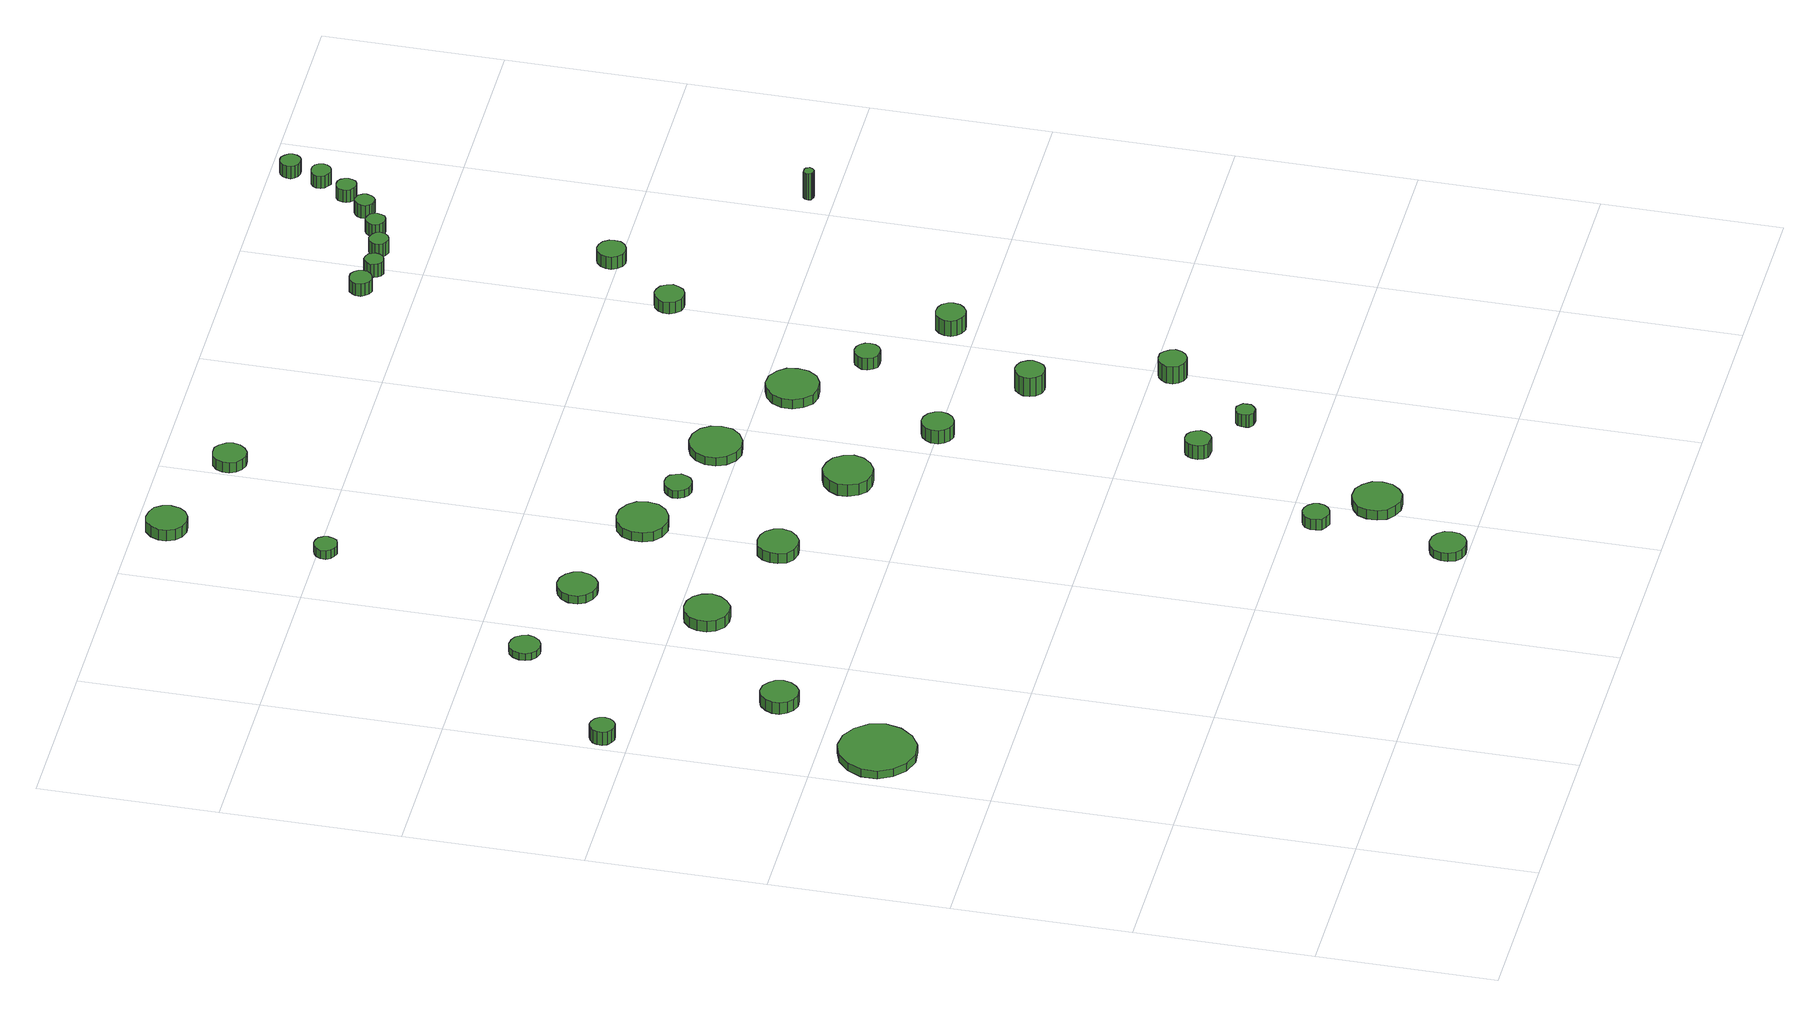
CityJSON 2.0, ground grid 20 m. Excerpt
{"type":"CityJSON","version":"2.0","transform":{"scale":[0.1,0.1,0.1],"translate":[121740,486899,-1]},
"CityObjects":{
"tree1":{"type":"SolitaryVegetationObject","attributes":{"function":"something"},"geometry":[{"type":"MultiSurface","lod":"1","boundaries":[[[0,1,2,3,4,5,6,7,8,9,10,11,12,13,14]],[[15,16,17,18,19,20,21,22,23,24,25,26,27,28,29]],[[0,29,28,1]],[[1,28,27,2]],[[2,27,26,3]],[[3,26,25,4]],[[4,25,24,5]],[[5,24,23,6]],[[6,23,22,7]],[[7,22,21,8]],[[8,21,20,9]],[[9,20,19,10]],[[10,19,18,11]],[[11,18,17,12]],[[12,17,16,13]],[[13,16,15,14]],[[14,15,29,0]]]}]},
"tree2":{"type":"SolitaryVegetationObject","attributes":{"function":"something"},"geometry":[{"type":"MultiSurface","lod":"1","boundaries":[[[30,31,32,33,34,35,36,37,38,39,40,41,42,43,44]],[[45,46,47,48,49,50,51,52,53,54,55,56,57,58,59]],[[30,59,58,31]],[[31,58,57,32]],[[32,57,56,33]],[[33,56,55,34]],[[34,55,54,35]],[[35,54,53,36]],[[36,53,52,37]],[[37,52,51,38]],[[38,51,50,39]],[[39,50,49,40]],[[40,49,48,41]],[[41,48,47,42]],[[42,47,46,43]],[[43,46,45,44]],[[44,45,59,30]]]}]},
"tree3":{"type":"SolitaryVegetationObject","attributes":{"function":"something"},"geometry":[{"type":"MultiSurface","lod":"1","boundaries":[[[60,61,62,63,64,65,66,67,68,69,70,71,72,73,74]],[[75,76,77,78,79,80,81,82,83,84,85,86,87,88,89]],[[60,89,88,61]],[[61,88,87,62]],[[62,87,86,63]],[[63,86,85,64]],[[64,85,84,65]],[[65,84,83,66]],[[66,83,82,67]],[[67,82,81,68]],[[68,81,80,69]],[[69,80,79,70]],[[70,79,78,71]],[[71,78,77,72]],[[72,77,76,73]],[[73,76,75,74]],[[74,75,89,60]]]}]},
"tree4":{"type":"SolitaryVegetationObject","attributes":{"function":"something"},"geometry":[{"type":"MultiSurface","lod":"1","boundaries":[[[90,91,92,93,94,95,96,97,98,99,100,101,102,103,104]],[[105,106,107,108,109,110,111,112,113,114,115,116,117,118,119]],[[90,119,118,91]],[[91,118,117,92]],[[92,117,116,93]],[[93,116,115,94]],[[94,115,114,95]],[[95,114,113,96]],[[96,113,112,97]],[[97,112,111,98]],[[98,111,110,99]],[[99,110,109,100]],[[100,109,108,101]],[[101,108,107,102]],[[102,107,106,103]],[[103,106,105,104]],[[104,105,119,90]]]}]},
"tree5":{"type":"SolitaryVegetationObject","attributes":{"function":"something"},"geometry":[{"type":"MultiSurface","lod":"1","boundaries":[[[120,121,122,123,124,125,126,127,128,129,130,131,132,133,134]],[[135,136,137,138,139,140,141,142,143,144,145,146,147,148,149]],[[120,149,148,121]],[[121,148,147,122]],[[122,147,146,123]],[[123,146,145,124]],[[124,145,144,125]],[[125,144,143,126]],[[126,143,142,127]],[[127,142,141,128]],[[128,141,140,129]],[[129,140,139,130]],[[130,139,138,131]],[[131,138,137,132]],[[132,137,136,133]],[[133,136,135,134]],[[134,135,149,120]]]}]},
"tree6":{"type":"SolitaryVegetationObject","attributes":{"function":"something"}},
"tree7":{"type":"SolitaryVegetationObject","attributes":{"function":"something"},"geometry":[{"type":"MultiSurface","lod":"1","boundaries":[[[150,151,152,153,154,155,156,157,158,159,160,161,162,163,164]],[[165,166,167,168,169,170,171,172,173,174,175,176,177,178,179]],[[150,179,178,151]],[[151,178,177,152]],[[152,177,176,153]],[[153,176,175,154]],[[154,175,174,155]],[[155,174,173,156]],[[156,173,172,157]],[[157,172,171,158]],[[158,171,170,159]],[[159,170,169,160]],[[160,169,168,161]],[[161,168,167,162]],[[162,167,166,163]],[[163,166,165,164]],[[164,165,179,150]]]}]},
"tree8":{"type":"SolitaryVegetationObject","attributes":{"function":"something"},"geometry":[{"type":"MultiSurface","lod":"1","boundaries":[[[180,181,182,183,184,185,186,187,188,189,190,191,192,193,194]],[[195,196,197,198,199,200,201,202,203,204,205,206,207,208,209]],[[180,209,208,181]],[[181,208,207,182]],[[182,207,206,183]],[[183,206,205,184]],[[184,205,204,185]],[[185,204,203,186]],[[186,203,202,187]],[[187,202,201,188]],[[188,201,200,189]],[[189,200,199,190]],[[190,199,198,191]],[[191,198,197,192]],[[192,197,196,193]],[[193,196,195,194]],[[194,195,209,180]]]}]},
"tree9":{"type":"SolitaryVegetationObject","attributes":{"function":"something"},"geometry":[{"type":"MultiSurface","lod":"1","boundaries":[[[210,211,212,213,214,215,216,217,218,219,220,221,222,223,224]],[[225,226,227,228,229,230,231,232,233,234,235,236,237,238,239]],[[210,239,238,211]],[[211,238,237,212]],[[212,237,236,213]],[[213,236,235,214]],[[214,235,234,215]],[[215,234,233,216]],[[216,233,232,217]],[[217,232,231,218]],[[218,231,230,219]],[[219,230,229,220]],[[220,229,228,221]],[[221,228,227,222]],[[222,227,226,223]],[[223,226,225,224]],[[224,225,239,210]]]}]},
"tree10":{"type":"SolitaryVegetationObject","attributes":{"function":"something"},"geometry":[{"type":"MultiSurface","lod":"1","boundaries":[[[240,241,242,243,244,245,246,247,248,249,250,251,252,253,254]],[[255,256,257,258,259,260,261,262,263,264,265,266,267,268,269]],[[240,269,268,241]],[[241,268,267,242]],[[242,267,266,243]],[[243,266,265,244]],[[244,265,264,245]],[[245,264,263,246]],[[246,263,262,247]],[[247,262,261,248]],[[248,261,260,249]],[[249,260,259,250]],[[250,259,258,251]],[[251,258,257,252]],[[252,257,256,253]],[[253,256,255,254]],[[254,255,269,240]]]}]},
"tree11":{"type":"SolitaryVegetationObject","attributes":{"function":"something"},"geometry":[{"type":"MultiSurface","lod":"1","boundaries":[[[270,271,272,273,274,275,276,277,278,279,280,281,282,283,284]],[[285,286,287,288,289,290,291,292,293,294,295,296,297,298,299]],[[270,299,298,271]],[[271,298,297,272]],[[272,297,296,273]],[[273,296,295,274]],[[274,295,294,275]],[[275,294,293,276]],[[276,293,292,277]],[[277,292,291,278]],[[278,291,290,279]],[[279,290,289,280]],[[280,289,288,281]],[[281,288,287,282]],[[282,287,286,283]],[[283,286,285,284]],[[284,285,299,270]]]}]},
"tree12":{"type":"SolitaryVegetationObject","attributes":{"function":"something"},"geometry":[{"type":"MultiSurface","lod":"1","boundaries":[[[300,301,302,303,304,305,306,307,308,309,310,311,312,313,314]],[[315,316,317,318,319,320,321,322,323,324,325,326,327,328,329]],[[300,329,328,301]],[[301,328,327,302]],[[302,327,326,303]],[[303,326,325,304]],[[304,325,324,305]],[[305,324,323,306]],[[306,323,322,307]],[[307,322,321,308]],[[308,321,320,309]],[[309,320,319,310]],[[310,319,318,311]],[[311,318,317,312]],[[312,317,316,313]],[[313,316,315,314]],[[314,315,329,300]]]}]},
"tree13":{"type":"SolitaryVegetationObject","attributes":{"function":"something"},"geometry":[{"type":"MultiSurface","lod":"1","boundaries":[[[330,331,332,333,334,335,336,337,338,339,340,341,342,343,344]],[[345,346,347,348,349,350,351,352,353,354,355,356,357,358,359]],[[330,359,358,331]],[[331,358,357,332]],[[332,357,356,333]],[[333,356,355,334]],[[334,355,354,335]],[[335,354,353,336]],[[336,353,352,337]],[[337,352,351,338]],[[338,351,350,339]],[[339,350,349,340]],[[340,349,348,341]],[[341,348,347,342]],[[342,347,346,343]],[[343,346,345,344]],[[344,345,359,330]]]}]},
"tree14":{"type":"SolitaryVegetationObject","attributes":{"function":"something"},"geometry":[{"type":"MultiSurface","lod":"1","boundaries":[[[360,361,362,363,364,365,366,367,368,369,370,371,372,373,374]],[[375,376,377,378,379,380,381,382,383,384,385,386,387,388,389]],[[360,389,388,361]],[[361,388,387,362]],[[362,387,386,363]],[[363,386,385,364]],[[364,385,384,365]],[[365,384,383,366]],[[366,383,382,367]],[[367,382,381,368]],[[368,381,380,369]],[[369,380,379,370]],[[370,379,378,371]],[[371,378,377,372]],[[372,377,376,373]],[[373,376,375,374]],[[374,375,389,360]]]}]},
"tree15":{"type":"SolitaryVegetationObject","attributes":{"function":"something"},"geometry":[{"type":"MultiSurface","lod":"1","boundaries":[[[390,391,392,393,394,395,396,397,398,399,400,401,402,403,404]],[[405,406,407,408,409,410,411,412,413,414,415,416,417,418,419]],[[390,419,418,391]],[[391,418,417,392]],[[392,417,416,393]],[[393,416,415,394]],[[394,415,414,395]],[[395,414,413,396]],[[396,413,412,397]],[[397,412,411,398]],[[398,411,410,399]],[[399,410,409,400]],[[400,409,408,401]],[[401,408,407,402]],[[402,407,406,403]],[[403,406,405,404]],[[404,405,419,390]]]}]},
"tree16":{"type":"SolitaryVegetationObject","attributes":{"function":"something"},"geometry":[{"type":"MultiSurface","lod":"1","boundaries":[[[420,421,422,423,424,425,426,427,428,429,430,431,432,433,434]],[[435,436,437,438,439,440,441,442,443,444,445,446,447,448,449]],[[420,449,448,421]],[[421,448,447,422]],[[422,447,446,423]],[[423,446,445,424]],[[424,445,444,425]],[[425,444,443,426]],[[426,443,442,427]],[[427,442,441,428]],[[428,441,440,429]],[[429,440,439,430]],[[430,439,438,431]],[[431,438,437,432]],[[432,437,436,433]],[[433,436,435,434]],[[434,435,449,420]]]}]},
"tree17":{"type":"SolitaryVegetationObject","attributes":{"function":"something"}},
"tree18":{"type":"SolitaryVegetationObject","attributes":{"function":"something"},"geometry":[{"type":"MultiSurface","lod":"1","boundaries":[[[450,451,452,453,454,455,456,457,458,459,460,461,462,463,464]],[[465,466,467,468,469,470,471,472,473,474,475,476,477,478,479]],[[450,479,478,451]],[[451,478,477,452]],[[452,477,476,453]],[[453,476,475,454]],[[454,475,474,455]],[[455,474,473,456]],[[456,473,472,457]],[[457,472,471,458]],[[458,471,470,459]],[[459,470,469,460]],[[460,469,468,461]],[[461,468,467,462]],[[462,467,466,463]],[[463,466,465,464]],[[464,465,479,450]]]}]},
"tree19":{"type":"SolitaryVegetationObject","attributes":{"function":"something"},"geometry":[{"type":"MultiSurface","lod":"1","boundaries":[[[480,481,482,483,484,485,486,487,488,489,490,491,492,493,494]],[[495,496,497,498,499,500,501,502,503,504,505,506,507,508,509]],[[480,509,508,481]],[[481,508,507,482]],[[482,507,506,483]],[[483,506,505,484]],[[484,505,504,485]],[[485,504,503,486]],[[486,503,502,487]],[[487,502,501,488]],[[488,501,500,489]],[[489,500,499,490]],[[490,499,498,491]],[[491,498,497,492]],[[492,497,496,493]],[[493,496,495,494]],[[494,495,509,480]]]}]},
"tree20":{"type":"SolitaryVegetationObject","attributes":{"function":"something"},"geometry":[{"type":"MultiSurface","lod":"1","boundaries":[[[510,511,512,513,514,515,516,517,518,519,520,521,522,523,524]],[[525,526,527,528,529,530,531,532,533,534,535,536,537,538,539]],[[510,539,538,511]],[[511,538,537,512]],[[512,537,536,513]],[[513,536,535,514]],[[514,535,534,515]],[[515,534,533,516]],[[516,533,532,517]],[[517,532,531,518]],[[518,531,530,519]],[[519,530,529,520]],[[520,529,528,521]],[[521,528,527,522]],[[522,527,526,523]],[[523,526,525,524]],[[524,525,539,510]]]}]},
"tree21":{"type":"SolitaryVegetationObject","attributes":{"function":"something"},"geometry":[{"type":"MultiSurface","lod":"1","boundaries":[[[540,541,542,543,544,545,546,547,548,549,550,551,552,553,554]],[[555,556,557,558,559,560,561,562,563,564,565,566,567,568,569]],[[540,569,568,541]],[[541,568,567,542]],[[542,567,566,543]],[[543,566,565,544]],[[544,565,564,545]],[[545,564,563,546]],[[546,563,562,547]],[[547,562,561,548]],[[548,561,560,549]],[[549,560,559,550]],[[550,559,558,551]],[[551,558,557,552]],[[552,557,556,553]],[[553,556,555,554]],[[554,555,569,540]]]}]},
"tree22":{"type":"SolitaryVegetationObject","attributes":{"function":"something"},"geometry":[{"type":"MultiSurface","lod":"1","boundaries":[[[570,571,572,573,574,575,576,577,578,579,580,581,582,583,584]],[[585,586,587,588,589,590,591,592,593,594,595,596,597,598,599]],[[570,599,598,571]],[[571,598,597,572]],[[572,597,596,573]],[[573,596,595,574]],[[574,595,594,575]],[[575,594,593,576]],[[576,593,592,577]],[[577,592,591,578]],[[578,591,590,579]],[[579,590,589,580]],[[580,589,588,581]],[[581,588,587,582]],[[582,587,586,583]],[[583,586,585,584]],[[584,585,599,570]]]}]},
"tree23":{"type":"SolitaryVegetationObject","attributes":{"function":"something"},"geometry":[{"type":"MultiSurface","lod":"1","boundaries":[[[600,601,602,603,604,605,606,607,608,609,610,611,612,613,614]],[[615,616,617,618,619,620,621,622,623,624,625,626,627,628,629]],[[600,629,628,601]],[[601,628,627,602]],[[602,627,626,603]],[[603,626,625,604]],[[604,625,624,605]],[[605,624,623,606]],[[606,623,622,607]],[[607,622,621,608]],[[608,621,620,609]],[[609,620,619,610]],[[610,619,618,611]],[[611,618,617,612]],[[612,617,616,613]],[[613,616,615,614]],[[614,615,629,600]]]}]},
"tree24":{"type":"SolitaryVegetationObject","attributes":{"function":"something"},"geometry":[{"type":"MultiSurface","lod":"1","boundaries":[[[630,631,632,633,634,635,636,637,638,639,640,641,642,643,644]],[[645,646,647,648,649,650,651,652,653,654,655,656,657,658,659]],[[630,659,658,631]],[[631,658,657,632]],[[632,657,656,633]],[[633,656,655,634]],[[634,655,654,635]],[[635,654,653,636]],[[636,653,652,637]],[[637,652,651,638]],[[638,651,650,639]],[[639,650,649,640]],[[640,649,648,641]],[[641,648,647,642]],[[642,647,646,643]],[[643,646,645,644]],[[644,645,659,630]]]}]},
"tree25":{"type":"SolitaryVegetationObject","attributes":{"function":"something"},"geometry":[{"type":"MultiSurface","lod":"1","boundaries":[[[660,661,662,663,664,665,666,667,668,669,670,671,672,673,674]],[[675,676,677,678,679,680,681,682,683,684,685,686,687,688,689]],[[660,689,688,661]],[[661,688,687,662]],[[662,687,686,663]],[[663,686,685,664]],[[664,685,684,665]],[[665,684,683,666]],[[666,683,682,667]],[[667,682,681,668]],[[668,681,680,669]],[[669,680,679,670]],[[670,679,678,671]],[[671,678,677,672]],[[672,677,676,673]],[[673,676,675,674]],[[674,675,689,660]]]}]},
"tree26":{"type":"SolitaryVegetationObject","attributes":{"function":"something"},"geometry":[{"type":"MultiSurface","lod":"1","boundaries":[[[690,691,692,693,694,695,696,697,698,699,700,701,702,703,704]],[[705,706,707,708,709,710,711,712,713,714,715,716,717,718,719]],[[690,719,718,691]],[[691,718,717,692]],[[692,717,716,693]],[[693,716,715,694]],[[694,715,714,695]],[[695,714,713,696]],[[696,713,712,697]],[[697,712,711,698]],[[698,711,710,699]],[[699,710,709,700]],[[700,709,708,701]],[[701,708,707,702]],[[702,707,706,703]],[[703,706,705,704]],[[704,705,719,690]]]}]},
"tree27":{"type":"SolitaryVegetationObject","attributes":{"function":"something"},"geometry":[{"type":"MultiSurface","lod":"1","boundaries":[[[720,721,722,723,724,725,726,727,728,729,730,731,732,733,734]],[[735,736,737,738,739,740,741,742,743,744,745,746,747,748,749]],[[720,749,748,721]],[[721,748,747,722]],[[722,747,746,723]],[[723,746,745,724]],[[724,745,744,725]],[[725,744,743,726]],[[726,743,742,727]],[[727,742,741,728]],[[728,741,740,729]],[[729,740,739,730]],[[730,739,738,731]],[[731,738,737,732]],[[732,737,736,733]],[[733,736,735,734]],[[734,735,749,720]]]}]},
"tree28":{"type":"SolitaryVegetationObject","attributes":{"function":"something"},"geometry":[{"type":"MultiSurface","lod":"1","boundaries":[[[750,751,752,753,754,755,756,757,758,759,760,761,762,763,764]],[[765,766,767,768,769,770,771,772,773,774,775,776,777,778,779]],[[750,779,778,751]],[[751,778,777,752]],[[752,777,776,753]],[[753,776,775,754]],[[754,775,774,755]],[[755,774,773,756]],[[756,773,772,757]],[[757,772,771,758]],[[758,771,770,759]],[[759,770,769,760]],[[760,769,768,761]],[[761,768,767,762]],[[762,767,766,763]],[[763,766,765,764]],[[764,765,779,750]]]}]},
"tree29":{"type":"SolitaryVegetationObject","attributes":{"function":"something"},"geometry":[{"type":"MultiSurface","lod":"1","boundaries":[[[780,781,782,783,784,785,786,787,788,789,790,791,792,793,794]],[[795,796,797,798,799,800,801,802,803,804,805,806,807,808,809]],[[780,809,808,781]],[[781,808,807,782]],[[782,807,806,783]],[[783,806,805,784]],[[784,805,804,785]],[[785,804,803,786]],[[786,803,802,787]],[[787,802,801,788]],[[788,801,800,789]],[[789,800,799,790]],[[790,799,798,791]],[[791,798,797,792]],[[792,797,796,793]],[[793,796,795,794]],[[794,795,809,780]]]}]},
"tree30":{"type":"SolitaryVegetationObject","attributes":{"function":"something"},"geometry":[{"type":"MultiSurface","lod":"1","boundaries":[[[810,811,812,813,814,815,816,817,818,819,820,821,822,823,824]],[[825,826,827,828,829,830,831,832,833,834,835,836,837,838,839]],[[810,839,838,811]],[[811,838,837,812]],[[812,837,836,813]],[[813,836,835,814]],[[814,835,834,815]],[[815,834,833,816]],[[816,833,832,817]],[[817,832,831,818]],[[818,831,830,819]],[[819,830,829,820]],[[820,829,828,821]],[[821,828,827,822]],[[822,827,826,823]],[[823,826,825,824]],[[824,825,839,810]]]}]},
"tree31":{"type":"SolitaryVegetationObject","attributes":{"function":"something"},"geometry":[{"type":"MultiSurface","lod":"1","boundaries":[[[840,841,842,843,844,845,846,847,848,849,850,851,852,853,854]],[[855,856,857,858,859,860,861,862,863,864,865,866,867,868,869]],[[840,869,868,841]],[[841,868,867,842]],[[842,867,866,843]],[[843,866,865,844]],[[844,865,864,845]],[[845,864,863,846]],[[846,863,862,847]],[[847,862,861,848]],[[848,861,860,849]],[[849,860,859,850]],[[850,859,858,851]],[[851,858,857,852]],[[852,857,856,853]],[[853,856,855,854]],[[854,855,869,840]]]}]},
"tree32":{"type":"SolitaryVegetationObject","attributes":{"function":"something"}},
"tree33":{"type":"SolitaryVegetationObject","attributes":{"function":"something"},"geometry":[{"type":"MultiSurface","lod":"1","boundaries":[[[870,871,872,873,874,875,876,877,878,879,880,881,882,883,884]],[[885,886,887,888,889,890,891,892,893,894,895,896,897,898,899]],[[870,899,898,871]],[[871,898,897,872]],[[872,897,896,873]],[[873,896,895,874]],[[874,895,894,875]],[[875,894,893,876]],[[876,893,892,877]],[[877,892,891,878]],[[878,891,890,879]],[[879,890,889,880]],[[880,889,888,881]],[[881,888,887,882]],[[882,887,886,883]],[[883,886,885,884]],[[884,885,899,870]]]}]},
"tree34":{"type":"SolitaryVegetationObject","attributes":{"function":"something"},"geometry":[{"type":"MultiSurface","lod":"1","boundaries":[[[900,901,902,903,904,905,906,907,908,909,910,911,912,913,914]],[[915,916,917,918,919,920,921,922,923,924,925,926,927,928,929]],[[900,929,928,901]],[[901,928,927,902]],[[902,927,926,903]],[[903,926,925,904]],[[904,925,924,905]],[[905,924,923,906]],[[906,923,922,907]],[[907,922,921,908]],[[908,921,920,909]],[[909,920,919,910]],[[910,919,918,911]],[[911,918,917,912]],[[912,917,916,913]],[[913,916,915,914]],[[914,915,929,900]]]}]},
"tree35":{"type":"SolitaryVegetationObject","attributes":{"function":"something"},"geometry":[{"type":"MultiSurface","lod":"1","boundaries":[[[930,931,932,933,934,935,936,937,938,939,940,941,942,943,944]],[[945,946,947,948,949,950,951,952,953,954,955,956,957,958,959]],[[930,959,958,931]],[[931,958,957,932]],[[932,957,956,933]],[[933,956,955,934]],[[934,955,954,935]],[[935,954,953,936]],[[936,953,952,937]],[[937,952,951,938]],[[938,951,950,939]],[[939,950,949,940]],[[940,949,948,941]],[[941,948,947,942]],[[942,947,946,943]],[[943,946,945,944]],[[944,945,959,930]]]}]},
"tree36":{"type":"SolitaryVegetationObject","attributes":{"function":"something"},"geometry":[{"type":"MultiSurface","lod":"1","boundaries":[[[960,961,962,963,964,965,966,967,968,969,970,971,972,973,974]],[[975,976,977,978,979,980,981,982,983,984,985,986,987,988,989]],[[960,989,988,961]],[[961,988,987,962]],[[962,987,986,963]],[[963,986,985,964]],[[964,985,984,965]],[[965,984,983,966]],[[966,983,982,967]],[[967,982,981,968]],[[968,981,980,969]],[[969,980,979,970]],[[970,979,978,971]],[[971,978,977,972]],[[972,977,976,973]],[[973,976,975,974]],[[974,975,989,960]]]}]},
"tree37":{"type":"SolitaryVegetationObject","attributes":{"function":"something"},"geometry":[{"type":"MultiSurface","lod":"1","boundaries":[[[990,991,992,993,994,995,996,997,998,999,1000,1001,1002,1003,1004]],[[1005,1006,1007,1008,1009,1010,1011,1012,1013,1014,1015,1016,1017,1018,1019]],[[990,1019,1018,991]],[[991,1018,1017,992]],[[992,1017,1016,993]],[[993,1016,1015,994]],[[994,1015,1014,995]],[[995,1014,1013,996]],[[996,1013,1012,997]],[[997,1012,1011,998]],[[998,1011,1010,999]],[[999,1010,1009,1000]],[[1000,1009,1008,1001]],[[1001,1008,1007,1002]],[[1002,1007,1006,1003]],[[1003,1006,1005,1004]],[[1004,1005,1019,990]]]}]},
"tree38":{"type":"SolitaryVegetationObject","attributes":{"function":"something"},"geometry":[{"type":"MultiSurface","lod":"1","boundaries":[[[1020,1021,1022,1023,1024,1025,1026,1027,1028,1029,1030,1031,1032,1033,1034]],[[1035,1036,1037,1038,1039,1040,1041,1042,1043,1044,1045,1046,1047,1048,1049]],[[1020,1049,1048,1021]],[[1021,1048,1047,1022]],[[1022,1047,1046,1023]],[[1023,1046,1045,1024]],[[1024,1045,1044,1025]],[[1025,1044,1043,1026]],[[1026,1043,1042,1027]],[[1027,1042,1041,1028]],[[1028,1041,1040,1029]],[[1029,1040,1039,1030]],[[1030,1039,1038,1031]],[[1031,1038,1037,1032]],[[1032,1037,1036,1033]],[[1033,1036,1035,1034]],[[1034,1035,1049,1020]]]}]},
"tree39":{"type":"SolitaryVegetationObject","attributes":{"function":"something"},"geometry":[{"type":"MultiSurface","lod":"1","boundaries":[[[1050,1051,1052,1053,1054,1055,1056,1057,1058,1059,1060,1061,1062,1063,1064]],[[1065,1066,1067,1068,1069,1070,1071,1072,1073,1074,1075,1076,1077,1078,1079]],[[1050,1079,1078,1051]],[[1051,1078,1077,1052]],[[1052,1077,1076,1053]],[[1053,1076,1075,1054]],[[1054,1075,1074,1055]],[[1055,1074,1073,1056]],[[1056,1073,1072,1057]],[[1057,1072,1071,1058]],[[1058,1071,1070,1059]],[[1059,1070,1069,1060]],[[1060,1069,1068,1061]],[[1061,1068,1067,1062]],[[1062,1067,1066,1063]],[[1063,1066,1065,1064]],[[1064,1065,1079,1050]]]}]}
},
"vertices":[
[97,536,16],[93,554,16],[82,568,16],[67,577,16],[49,579,16],[32,573,16],[19,561,16],[11,545,16],[11,527,16],[19,511,16],[32,499,16],[49,493,16],[67,495,16],[82,504,16],[93,519,16],[93,519,6],[82,504,6],[67,495,6],[49,493,6],[32,499,6],[19,511,6],[11,527,6],[11,545,6],[19,561,6],[32,573,6],[49,579,6],[67,577,6],[82,568,6],[93,554,6],[97,536,6],
[35,830,22],[34,836,22],[31,840,22],[26,843,22],[20,844,22],[15,842,22],[10,838,22],[8,833,22],[8,827,22],[10,822,22],[15,818,22],[20,816,22],[26,817,22],[31,820,22],[34,824,22],[34,824,5],[31,820,5],[26,817,5],[20,816,5],[15,818,5],[10,822,5],[8,827,5],[8,833,5],[10,838,5],[15,842,5],[20,844,5],[26,843,5],[31,840,5],[34,836,5],[35,830,5],
[145,659,20],[143,668,20],[138,674,20],[131,679,20],[122,680,20],[114,677,20],[108,671,20],[104,663,20],[104,655,20],[108,647,20],[114,641,20],[122,638,20],[131,639,20],[138,644,20],[143,651,20],[143,651,5],[138,644,5],[131,639,5],[122,638,5],[114,641,5],[108,647,5],[104,655,5],[104,663,5],[108,671,5],[114,677,5],[122,680,5],[131,679,5],[138,674,5],[143,668,5],[145,659,5],
[174,945,14],[172,952,14],[168,958,14],[162,961,14],[155,962,14],[148,960,14],[143,955,14],[140,948,14],[140,941,14],[143,935,14],[148,930,14],[155,928,14],[162,929,14],[168,932,14],[172,938,14],[172,938,5],[168,932,5],[162,929,5],[155,928,5],[148,930,5],[143,935,5],[140,941,5],[140,948,5],[143,955,5],[148,960,5],[155,962,5],[162,961,5],[168,958,5],[172,952,5],[174,945,5],
[283,768,19],[280,779,19],[274,787,19],[265,792,19],[255,793,19],[245,790,19],[237,783,19],[233,774,19],[233,763,19],[237,754,19],[245,746,19],[255,743,19],[265,744,19],[274,750,19],[280,758,19],[280,758,5],[274,750,5],[265,744,5],[255,743,5],[245,746,5],[237,754,5],[233,763,5],[233,774,5],[237,783,5],[245,790,5],[255,793,5],[265,792,5],[274,787,5],[280,779,5],[283,768,5],
[298,914,14],[296,923,14],[291,930,14],[283,935,14],[274,936,14],[265,933,14],[258,927,14],[254,919,14],[254,909,14],[258,901,14],[265,895,14],[274,892,14],[283,893,14],[291,898,14],[296,905,14],[296,905,4],[291,898,4],[283,893,4],[274,892,4],[265,895,4],[258,901,4],[254,909,4],[254,919,4],[258,927,4],[265,933,4],[274,936,4],[283,935,4],[291,930,4],[296,923,4],[298,914,4],
[569,22,16],[568,30,16],[563,37,16],[556,41,16],[547,42,16],[539,39,16],[533,34,16],[530,26,16],[530,18,16],[533,10,16],[539,5,16],[547,2,16],[556,3,16],[563,7,16],[568,14,16],[568,14,5],[563,7,5],[556,3,5],[547,2,5],[539,5,5],[533,10,5],[530,18,5],[530,26,5],[533,34,5],[539,39,5],[547,42,5],[556,41,5],[563,37,5],[568,30,5],[569,22,5],
[417,721,17],[415,730,17],[409,738,17],[401,742,17],[392,743,17],[382,741,17],[375,734,17],[372,725,17],[372,716,17],[375,707,17],[382,701,17],[392,698,17],[401,699,17],[409,704,17],[415,711,17],[415,711,4],[409,704,4],[401,699,4],[392,698,4],[382,701,4],[375,707,4],[372,716,4],[372,725,4],[375,734,4],[382,741,4],[392,743,4],[401,742,4],[409,738,4],[415,730,4],[417,721,4],
[584,171,19],[583,177,19],[579,182,19],[574,185,19],[568,186,19],[562,184,19],[557,180,19],[555,174,19],[555,168,19],[557,162,19],[562,158,19],[568,156,19],[574,157,19],[579,160,19],[583,165,19],[583,165,5],[579,160,5],[574,157,5],[568,156,5],[562,158,5],[557,162,5],[555,168,5],[555,174,5],[557,180,5],[562,184,5],[568,186,5],[574,185,5],[579,182,5],[583,177,5],[584,171,5],
[295,1191,19],[294,1196,19],[291,1201,19],[286,1203,19],[281,1204,19],[276,1202,19],[272,1199,19],[269,1194,19],[269,1188,19],[272,1183,19],[276,1180,19],[281,1178,19],[286,1179,19],[291,1181,19],[294,1186,19],[294,1186,8],[291,1181,8],[286,1179,8],[281,1178,8],[276,1180,8],[272,1183,8],[269,1188,8],[269,1194,8],[272,1199,8],[276,1202,8],[281,1204,8],[286,1203,8],[291,1201,8],[294,1196,8],[295,1191,8],
[640,114,17],[638,125,17],[631,134,17],[622,140,17],[610,141,17],[600,137,17],[591,130,17],[587,120,17],[587,108,17],[591,98,17],[600,91,17],[610,87,17],[622,88,17],[631,94,17],[638,103,17],[638,103,5],[631,94,5],[622,88,5],[610,87,5],[600,91,5],[591,98,5],[587,108,5],[587,120,5],[591,130,5],[600,137,5],[610,141,5],[622,140,5],[631,134,5],[638,125,5],[640,114,5],
[435,872,16],[433,884,16],[426,893,16],[415,899,16],[404,900,16],[392,897,16],[383,889,16],[379,878,16],[379,866,16],[383,855,16],[392,847,16],[404,843,16],[415,845,16],[426,851,16],[433,860,16],[433,860,4],[426,851,4],[415,845,4],[404,843,4],[392,847,4],[383,855,4],[379,866,4],[379,878,4],[383,889,4],[392,897,4],[404,900,4],[415,899,4],[426,893,4],[433,884,4],[435,872,4],
[308,1366,23],[306,1375,23],[301,1383,23],[292,1387,23],[283,1388,23],[274,1386,23],[267,1379,23],[263,1370,23],[263,1361,23],[267,1352,23],[274,1346,23],[283,1343,23],[292,1344,23],[301,1349,23],[306,1356,23],[306,1356,9],[301,1349,9],[292,1344,9],[283,1343,9],[274,1346,9],[267,1352,9],[263,1361,9],[263,1370,9],[267,1379,9],[274,1386,9],[283,1388,9],[292,1387,9],[301,1383,9],[306,1375,9],[308,1366,9],
[495,849,14],[493,855,14],[490,861,14],[484,864,14],[478,864,14],[472,862,14],[467,858,14],[464,852,14],[464,846,14],[467,840,14],[472,836,14],[478,834,14],[484,835,14],[490,838,14],[493,843,14],[493,843,4],[490,838,4],[484,835,4],[478,834,4],[472,836,4],[467,840,4],[464,846,4],[464,852,4],[467,858,4],[472,862,4],[478,864,4],[484,864,4],[490,861,4],[493,855,4],[495,849,4],
[562,675,19],[559,686,19],[552,696,19],[542,701,19],[531,703,19],[520,699,19],[512,691,19],[507,681,19],[507,670,19],[512,659,19],[520,651,19],[531,648,19],[542,649,19],[552,655,19],[559,664,19],[559,664,4],[552,655,4],[542,649,4],[531,648,4],[520,651,4],[512,659,4],[507,670,4],[507,681,4],[512,691,4],[520,699,4],[531,703,4],[542,701,4],[552,696,4],[559,686,4],[562,675,4],
[681,322,23],[679,327,23],[676,332,23],[671,335,23],[665,336,23],[659,334,23],[655,330,23],[653,325,23],[653,319,23],[655,313,23],[659,309,23],[665,308,23],[671,308,23],[676,311,23],[679,316,23],[679,316,5],[676,311,5],[671,308,5],[665,308,5],[659,309,5],[655,313,5],[653,319,5],[653,325,5],[655,330,5],[659,334,5],[665,336,5],[671,335,5],[676,332,5],[679,327,5],[681,322,5],
[586,825,16],[584,837,16],[577,847,16],[566,853,16],[554,854,16],[543,850,16],[534,842,16],[529,831,16],[529,819,16],[534,808,16],[543,800,16],[554,796,16],[566,798,16],[577,804,16],[584,813,16],[584,813,5],[577,804,5],[566,798,5],[554,796,5],[543,800,5],[534,808,5],[529,819,5],[529,831,5],[534,842,5],[543,850,5],[554,854,5],[566,853,5],[577,847,5],[584,837,5],[586,825,5],
[434,1326,23],[432,1333,23],[427,1340,23],[421,1344,23],[413,1344,23],[406,1342,23],[400,1337,23],[397,1330,23],[397,1322,23],[400,1315,23],[406,1310,23],[413,1307,23],[421,1308,23],[427,1312,23],[432,1318,23],[432,1318,10],[427,1312,10],[421,1308,10],[413,1307,10],[406,1310,10],[400,1315,10],[397,1322,10],[397,1330,10],[400,1337,10],[406,1342,10],[413,1344,10],[421,1344,10],[427,1340,10],[432,1333,10],[434,1326,10],
[741,284,21],[741,289,21],[738,292,21],[734,295,21],[730,295,21],[726,294,21],[722,291,21],[721,287,21],[721,282,21],[722,278,21],[726,275,21],[730,274,21],[734,274,21],[738,277,21],[741,280,21],[741,280,5],[738,277,5],[734,274,5],[730,274,5],[726,275,5],[722,278,5],[721,282,5],[721,287,5],[722,291,5],[726,294,5],[730,295,5],[734,295,5],[738,292,5],[741,289,5],[741,284,5],
[655,600,22],[653,607,22],[649,613,22],[642,617,22],[635,618,22],[628,615,22],[623,610,22],[620,604,22],[620,596,22],[623,590,22],[628,585,22],[635,582,22],[642,583,22],[649,587,22],[653,593,22],[653,593,5],[649,587,5],[642,583,5],[635,582,5],[628,585,5],[623,590,5],[620,596,5],[620,604,5],[623,610,5],[628,615,5],[635,618,5],[642,617,5],[649,613,5],[653,607,5],[655,600,5],
[758,523,29],[756,529,29],[752,535,29],[746,538,29],[740,539,29],[733,537,29],[728,532,29],[725,526,29],[725,519,29],[728,513,29],[733,508,29],[740,506,29],[746,507,29],[752,510,29],[756,516,29],[756,516,5],[752,510,5],[746,507,5],[740,506,5],[733,508,5],[728,513,5],[725,519,5],[725,526,5],[728,532,5],[733,537,5],[740,539,5],[746,538,5],[752,535,5],[756,529,5],[758,523,5],
[705,768,17],[703,780,17],[696,789,17],[685,796,17],[673,797,17],[662,793,17],[653,785,17],[648,774,17],[648,762,17],[653,751,17],[662,742,17],[673,739,17],[685,740,17],[696,746,17],[703,756,17],[703,756,5],[696,746,5],[685,740,5],[673,739,5],[662,742,5],[653,751,5],[648,762,5],[648,774,5],[653,785,5],[662,793,5],[673,797,5],[685,796,5],[696,789,5],[703,780,5],[705,768,5],
[813,379,27],[811,385,27],[807,390,27],[802,394,27],[795,394,27],[789,392,27],[784,388,27],[781,382,27],[781,375,27],[784,369,27],[789,365,27],[795,363,27],[802,364,27],[807,367,27],[811,372,27],[811,372,5],[807,367,5],[802,364,5],[795,363,5],[789,365,5],[784,369,5],[781,375,5],[781,382,5],[784,388,5],[789,392,5],[795,394,5],[802,394,5],[807,390,5],[811,385,5],[813,379,5],
[761,702,21],[760,707,21],[757,712,21],[752,715,21],[746,716,21],[740,714,21],[736,710,21],[733,705,21],[733,699,21],[736,693,21],[740,689,21],[746,688,21],[752,688,21],[757,691,21],[760,696,21],[760,696,6],[757,691,6],[752,688,6],[746,688,6],[740,689,6],[736,693,6],[733,699,6],[733,705,6],[736,710,6],[740,714,6],[746,716,6],[752,715,6],[757,712,6],[760,707,6],[761,702,6],
[845,629,26],[844,635,26],[840,641,26],[834,644,26],[827,645,26],[820,643,26],[815,638,26],[812,632,26],[812,625,26],[815,619,26],[820,615,26],[827,612,26],[834,613,26],[840,617,26],[844,622,26],[844,622,6],[840,617,6],[834,613,6],[827,612,6],[820,615,6],[815,619,6],[812,625,6],[812,632,6],[815,638,6],[820,643,6],[827,645,6],[834,644,6],[840,641,6],[844,635,6],[845,629,6],
[818,930,22],[816,937,22],[812,943,22],[806,946,22],[800,947,22],[793,945,22],[788,940,22],[785,934,22],[785,927,22],[788,921,22],[793,916,22],[800,914,22],[806,915,22],[812,918,22],[816,924,22],[816,924,7],[812,918,7],[806,915,7],[800,914,7],[793,916,7],[788,921,7],[785,927,7],[785,934,7],[788,940,7],[793,945,7],[800,947,7],[806,946,7],[812,943,7],[816,937,7],[818,930,7],
[767,1258,25],[766,1263,25],[763,1267,25],[758,1270,25],[753,1270,25],[748,1269,25],[744,1265,25],[742,1261,25],[742,1255,25],[744,1251,25],[748,1247,25],[753,1245,25],[758,1246,25],[763,1249,25],[766,1253,25],[766,1253,9],[763,1249,9],[758,1246,9],[753,1245,9],[748,1247,9],[744,1251,9],[742,1255,9],[742,1261,9],[744,1265,9],[748,1269,9],[753,1270,9],[758,1270,9],[763,1267,9],[766,1263,9],[767,1258,9],
[799,1251,26],[798,1255,26],[796,1259,26],[792,1261,26],[787,1262,26],[783,1260,26],[780,1257,26],[778,1253,26],[778,1249,26],[780,1245,26],[783,1242,26],[787,1240,26],[792,1241,26],[796,1243,26],[798,1247,26],[798,1247,9],[796,1243,9],[792,1241,9],[787,1240,9],[783,1242,9],[780,1245,9],[778,1249,9],[778,1253,9],[780,1257,9],[783,1260,9],[787,1262,9],[792,1261,9],[796,1259,9],[798,1255,9],[799,1251,9],
[880,1008,24],[879,1014,24],[875,1020,24],[869,1023,24],[863,1024,24],[857,1022,24],[852,1017,24],[849,1011,24],[849,1005,24],[852,999,24],[857,994,24],[863,992,24],[869,993,24],[875,996,24],[879,1001,24],[879,1001,8],[875,996,8],[869,993,8],[863,992,8],[857,994,8],[852,999,8],[849,1005,8],[849,1011,8],[852,1017,8],[857,1022,8],[863,1024,8],[869,1023,8],[875,1020,8],[879,1014,8],[880,1008,8],
[837,1254,26],[836,1259,26],[833,1262,26],[829,1264,26],[825,1265,26],[820,1263,26],[817,1260,26],[815,1256,26],[815,1252,26],[817,1248,26],[820,1245,26],[825,1243,26],[829,1244,26],[833,1246,26],[836,1250,26],[836,1250,9],[833,1246,9],[829,1244,9],[825,1243,9],[820,1245,9],[817,1248,9],[815,1252,9],[815,1256,9],[817,1260,9],[820,1263,9],[825,1265,9],[829,1264,9],[833,1262,9],[836,1259,9],[837,1254,9],
[870,1265,26],[869,1269,26],[867,1273,26],[863,1275,26],[858,1276,26],[854,1274,26],[851,1271,26],[849,1267,26],[849,1263,26],[851,1259,26],[854,1256,26],[858,1254,26],[863,1255,26],[867,1257,26],[869,1261,26],[869,1261,9],[867,1257,9],[863,1255,9],[858,1254,9],[854,1256,9],[851,1259,9],[849,1263,9],[849,1267,9],[851,1271,9],[854,1274,9],[858,1276,9],[863,1275,9],[867,1273,9],[869,1269,9],[870,1265,9],
[1030,828,42],[1029,830,42],[1028,832,42],[1026,833,42],[1023,833,42],[1021,833,42],[1019,831,42],[1018,829,42],[1018,827,42],[1019,824,42],[1021,823,42],[1023,822,42],[1026,822,42],[1028,824,42],[1029,825,42],[1029,825,8],[1028,824,8],[1026,822,8],[1023,822,8],[1021,823,8],[1019,824,8],[1018,827,8],[1018,829,8],[1019,831,8],[1021,833,8],[1023,833,8],[1026,833,8],[1028,832,8],[1029,830,8],[1030,828,8],
[900,1284,27],[899,1288,27],[897,1292,27],[893,1294,27],[888,1295,27],[884,1293,27],[881,1290,27],[879,1286,27],[879,1281,27],[881,1277,27],[884,1274,27],[888,1273,27],[893,1273,27],[897,1276,27],[899,1279,27],[899,1279,10],[897,1276,10],[893,1273,10],[888,1273,10],[884,1274,10],[881,1277,10],[879,1281,10],[879,1286,10],[881,1290,10],[884,1293,10],[888,1295,10],[893,1294,10],[897,1292,10],[899,1288,10],[900,1284,10],
[925,1309,26],[924,1314,26],[922,1317,26],[918,1320,26],[913,1320,26],[909,1319,26],[905,1316,26],[903,1311,26],[903,1307,26],[905,1303,26],[909,1300,26],[913,1298,26],[918,1299,26],[922,1301,26],[924,1305,26],[924,1305,10],[922,1301,10],[918,1299,10],[913,1298,10],[909,1300,10],[905,1303,10],[903,1307,10],[903,1311,10],[905,1316,10],[909,1319,10],[913,1320,10],[918,1320,10],[922,1317,10],[924,1314,10],[925,1309,10],
[945,1341,26],[944,1346,26],[941,1350,26],[937,1352,26],[932,1352,26],[928,1351,26],[924,1348,26],[922,1344,26],[922,1339,26],[924,1335,26],[928,1332,26],[932,1330,26],[937,1331,26],[941,1333,26],[944,1337,26],[944,1337,10],[941,1333,10],[937,1331,10],[932,1330,10],[928,1332,10],[924,1335,10],[922,1339,10],[922,1344,10],[924,1348,10],[928,1351,10],[932,1352,10],[937,1352,10],[941,1350,10],[944,1346,10],[945,1341,10],
[954,1377,27],[953,1381,27],[950,1385,27],[946,1388,27],[941,1388,27],[937,1387,27],[933,1383,27],[931,1379,27],[931,1374,27],[933,1370,27],[937,1367,27],[941,1366,27],[946,1366,27],[950,1368,27],[953,1372,27],[953,1372,11],[950,1368,11],[946,1366,11],[941,1366,11],[937,1367,11],[933,1370,11],[931,1374,11],[931,1379,11],[933,1383,11],[937,1387,11],[941,1388,11],[946,1388,11],[950,1385,11],[953,1381,11],[954,1377,11]
]}
